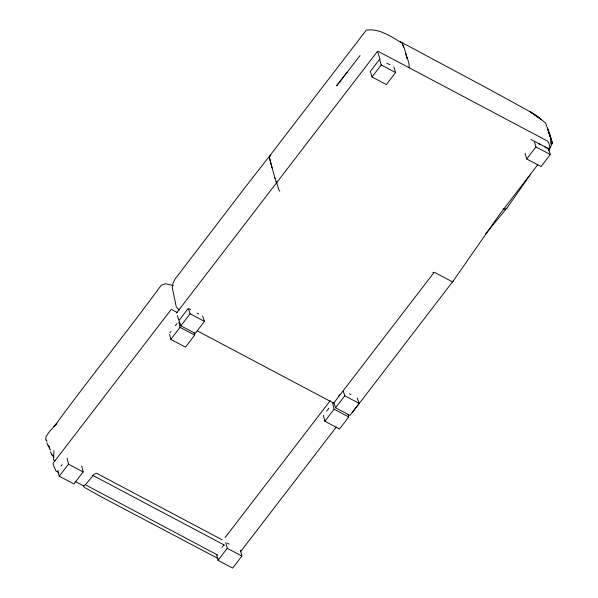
<?xml version="1.0" encoding="UTF-8"?>
<svg xmlns="http://www.w3.org/2000/svg" width="598" height="598" viewBox="0 0 598 598"><rect width="100%" height="100%" fill="white"/><g stroke="black" fill="none" stroke-linecap="round" stroke-linejoin="round"><path stroke-width="0.9" d="M551.042 143.243L551.199 138.676L545.593 123.016L537.4 116.446L530.164 111.804L491.728 90.649L400.331 41.718M53.917 450.713L53.543 459.974L55.203 460.766M274.983 178.211L269.392 157.685L270.647 154.628L366.268 30.132C379.521 28.233 391.271 36.695 402.11 43.131L404.099 47.466L407.238 58.626L405.646 53.297M551.012 144.155L551.199 138.676L552.305 143.318L549.704 148.439M45.695 439.881L46.166 436.353L49.963 430.986L56.937 423.264L54.052 426.733C88.953 378.893 126.357 332.944 161.303 285.134L165.571 283.721L173.248 285.582M548.523 150.733C551.132 148.424 549.27 143.535 547.805 141.225L378.399 51.45M46.928 440.883L46.764 441.302L46.091 439.919M453.082 281.112L352.252 412.65M49.806 448.889L50.531 450.189M530.09 174.952L507.104 207.842M176.53 313.023L276.448 182.921L277.151 182.891M61.116 466.051L62.207 464.631M81.754 466.006L83.144 471.949L73.913 483.976L59.269 476.217L68.501 464.19L67.111 458.247M169.929 332.742L171.021 331.322M175.386 325.648L177.015 323.518M180.888 325.798L190.104 313.793L188.28 308.411L179.034 320.453L180.888 325.798L195.232 333.407L204.456 321.395L202.632 316.013M372.008 76.955L381.232 64.95L379.603 59.314L370.349 71.364L372.008 76.955L386.36 84.565L395.577 72.552L393.947 66.924M194.088 332.548L194.686 335.097L185.455 347.117L170.811 339.358L180.043 327.338L178.854 322.24M225.14 537.527L330.268 400.653M222.037 547.342L223.674 545.212M326.702 411.08L328.878 408.24M338.64 396.063L339.731 394.65M333.744 403.052L433.67 272.95M240.493 550.13L241.891 556.073L232.652 568.1L218.008 560.341L227.247 548.314L225.857 542.371M348.133 414.429L348.731 416.978L339.492 428.998L324.849 421.239L334.088 409.219L332.697 403.276M357.342 397.999L359.166 403.381L349.942 415.393L335.598 407.791L344.822 395.779L343.252 391.167M544.673 146.794L548.658 148.909L550.295 154.538L541.07 166.55L526.718 158.941L535.943 146.936L534.545 142.107M240.493 551.775L336.323 427.009M537.804 164.682L499.45 214.622L452.566 281.912L434.238 272.21M347.079 72.306L336.584 85.858L360.041 55.547M506.678 208.328L485.479 234.065M171.252 309.405L53.229 463.046L52.953 463.876L55.876 470.91L58.925 472.854M94.521 473.952L86.299 483.64L83.66 485.92L75.198 481.472M506.917 208.164L504.742 209.42L503.082 208.911M52.796 455.654L51.854 454.682M95.239 473.773L96.629 473.287L222.254 539.859M270.924 155.301L270.214 155.188L244.866 187.712L174.751 279.49L173.024 283.16L172.269 287.563L176.268 306.879L179.258 310.048M432.87 272.471L433.415 272.621M49.372 446.773L48.139 445.712M549.652 149.261L530.897 139.446M218.023 558.51L100.442 496.377L84.61 487.49L83.436 486.039M386.771 63.119L389.963 64.808M539.097 143.841L540.689 144.686M381.232 64.95L395.577 72.552M535.943 146.936L550.295 154.538M189.08 308.83L190.672 309.674M197.056 313.06L198.648 313.905M349.374 393.776L350.966 394.62M190.104 313.793L204.456 321.395M344.822 395.779L359.166 403.381M172 309.712L177.599 312.679M197.445 330.933L333.325 402.94M180.043 327.338L194.686 335.097M334.088 409.219L348.731 416.978M227.479 543.238L229.109 544.098M92.697 475.298L224.788 545.301M68.501 464.19L83.144 471.949M227.247 548.314L241.891 556.073M217.777 555.123L85.394 484.776M279.797 191.233L279.049 190.373L276.62 182.704L377.51 51.338L379.947 59.008M53.992 457.141L51.944 454.973L50.509 451.722M49.783 447.947L48.229 446.011L46.801 442.759M276.119 181.672L276.358 182.166L274.729 177.696M402.245 43.856L403.687 47.197M333.744 402.447L335.598 407.791M177.337 315.58L178.69 319.84M407.29 58.043L408.935 63.373L409.196 67.888M525.059 153.35L526.718 158.941M271.387 165.706L272.023 167.926M271.2 164.973L269.676 158.335M323.428 415.333L324.849 421.239M169.593 334.297L170.811 339.358M216.588 554.436L218.008 560.341M57.842 470.312L59.269 476.217M49.2 446.474L49.402 448.844M538.731 117.372L530.164 111.804L541.437 119.705L538.731 117.372M549.652 134.64L547.753 129.004L552.305 143.318L548.777 132.023L550.638 137.615L549.652 134.64"/></g></svg>
